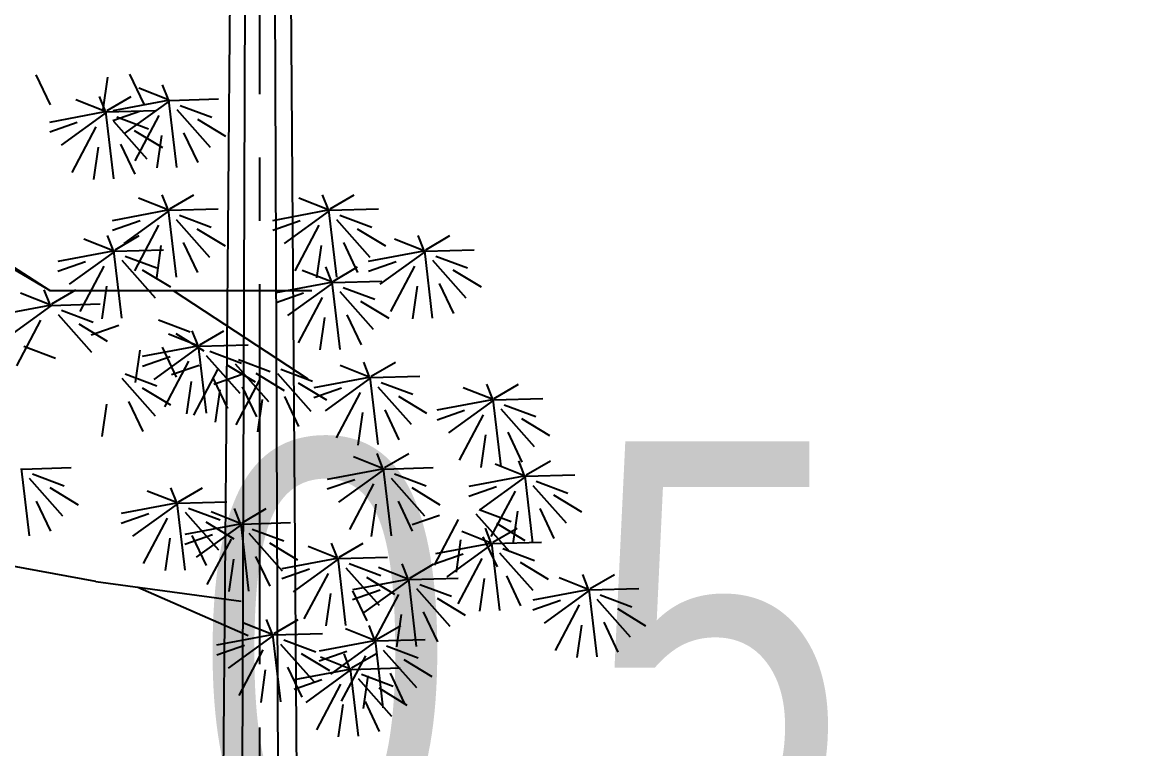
# Model space of a CAD drawing. Header units: metres. Extents: x 563371 to 571261, y 2062953 to 2068466.
# Drawn here: x 568614.109 to 568618.716, y 2065925.388 to 2065928.413 of the extents above; entities that cross this region are included whole.
import ezdxf

# ---------------------------------------------------------------- set-up
doc = ezdxf.new("R2010")
doc.units = ezdxf.units.M
doc.linetypes.add('CENTER2', pattern=[1.125, 0.75, -0.125, 0.125, -0.125])
doc.layers.get('0').update_dxf_attribs({"linetype": 'CONTINUOUS'})
doc.layers.get('DEFPOINTS').update_dxf_attribs({"linetype": 'CONTINUOUS'})
for name, color, linetype in [('1-CAY XANH', 7, 'CONTINUOUS'), ('Den', 7, 'CONTINUOUS'), ('ghichieudai', 7, 'CONTINUOUS'), ('MATCATDUONG', 8, 'CONTINUOUS')]:
    doc.layers.add(name, color=color, linetype=linetype)
doc.styles.add('ktcn', font='VHARIAL.ttf', dxfattribs={"width": 0.8})
doc.dimstyles.new('a', dxfattribs={"dimtxt": 1.75, "dimasz": 0.75, "dimexe": 0.7, "dimexo": 0, "dimgap": 0.75, "dimtad": 1, "dimzin": 0, "dimdsep": 46, "dimtxsty": 'ktcn', "dimblk": 'DOT', "dimcen": 0, "dimazin": 0, "dimtfac": 1, "dimtix": 1, "dimtofl": 0, "dimtmove": 0, "dimatfit": 3, "dimfxl": 1, "dimtolj": 1, "dimtzin": 0, "dimarcsym": 0})

# ---------------------------------------------------------------- blocks, each defined once
blk = doc.blocks.new('den2')
at = {"layer": 'Den', "color": 7}
for p, q in [((-0.451, 52.896), (-0.749, 18.16)), ((0.492, 52.861), (0.738, 18.16))]:
    blk.add_line(p, q, dxfattribs=at)
at = {"layer": 'Den', "color": 8}
for p, q in [((-0.24, 52.868), (-0.359, 18.16)), ((0.227, 52.881), (0.365, 18.16))]:
    blk.add_line(p, q, dxfattribs=at)
at = {"layer": 'Den', "color": 5, "linetype": 'CENTER2', "ltscale": 10}
blk.add_line((-0.004, 52.878), (-0.006, 18.16), dxfattribs=at)
blk = doc.blocks.new('ca')
at = {"layer": '1-CAY XANH', "color": 17}
for p, q in [((-0.601, 33.28), (-8.244, 28.361)), ((-8.244, 28.361), (-0.61, 32.847)), ((-8.244, 28.361), (-13.085, 28.361)), ((-10.524, 28.361), (-13.008, 26.727)), ((-9.091, 22.978), (-6.248, 23.504)), ((-9.091, 22.978), (-11.781, 22.618))]:
    blk.add_line(p, q, dxfattribs=at)
at = {"layer": '1-CAY XANH', "color": 3}
for p, q in [((-9.715, 32.363), (-9.978, 31.809)), ((-10.428, 31.907), (-10.326, 32.167)), ((-9.305, 32.311), (-9.219, 31.712)), ((-7.984, 32.353), (-8.246, 31.8)), ((-10.447, 31.883), (-9.889, 32.104)), ((-9.299, 31.693), (-9.745, 31.953)), ((-9.262, 31.693), (-9.16, 31.953)), ((-10.458, 31.88), (-11.361, 31.908)), ((-10.649, 31.789), (-11.235, 31.569)), ((-10.59, 30.641), (-10.444, 31.887)), ((-10.447, 31.868), (-9.616, 31.267)), ((-10.423, 31.88), (-9.403, 31.688)), ((-9.281, 31.669), (-8.723, 31.891)), ((-10.587, 31.711), (-11.204, 31.015)), ((-10.259, 31.604), (-9.814, 30.762)), ((-9.292, 31.666), (-10.195, 31.694)), ((-9.482, 31.576), (-10.068, 31.356)), ((-9.916, 31.682), (-9.405, 31.505)), ((-9.424, 30.427), (-9.278, 31.673)), ((-9.281, 31.654), (-8.45, 31.053)), ((-9.257, 31.666), (-8.237, 31.474)), ((-10.968, 31.536), (-11.488, 31.219)), ((-9.42, 31.497), (-10.037, 30.802)), ((-9.093, 31.39), (-8.648, 30.548)), ((-8.749, 31.469), (-8.239, 31.291)), ((-10.714, 31.283), (-10.976, 30.729)), ((-9.802, 31.322), (-10.322, 31.006)), ((-10.304, 31.231), (-10.218, 30.632)), ((-9.548, 31.069), (-9.81, 30.515)), ((-9.137, 31.018), (-9.051, 30.418)), ((-13.421, 29.874), (-13.868, 30.134)), ((-13.384, 29.874), (-13.282, 30.134)), ((-10.457, 29.874), (-10.903, 30.134)), ((-10.42, 29.874), (-10.318, 30.134)), ((-13.403, 29.85), (-12.845, 30.072)), ((-10.439, 29.85), (-9.881, 30.072)), ((-13.414, 29.847), (-14.317, 29.875)), ((-13.605, 29.757), (-14.191, 29.537)), ((-13.546, 28.608), (-13.4, 29.855)), ((-13.403, 29.835), (-12.572, 29.235)), ((-13.379, 29.847), (-12.359, 29.655)), ((-10.45, 29.847), (-11.353, 29.875)), ((-10.641, 29.757), (-11.226, 29.537)), ((-10.582, 28.608), (-10.436, 29.855)), ((-10.439, 29.835), (-9.608, 29.235)), ((-10.415, 29.847), (-9.395, 29.655)), ((-13.924, 29.503), (-14.444, 29.187)), ((-13.543, 29.679), (-14.16, 28.983)), ((-13.215, 29.571), (-12.77, 28.73)), ((-12.872, 29.65), (-12.361, 29.472)), ((-10.96, 29.503), (-11.48, 29.187)), ((-10.578, 29.679), (-11.195, 28.983)), ((-10.251, 29.571), (-9.806, 28.73)), ((-9.908, 29.65), (-9.397, 29.472)), ((-15.191, 29.117), (-15.638, 29.378)), ((-15.173, 29.094), (-14.615, 29.315)), ((-15.155, 29.117), (-15.052, 29.378)), ((-9.448, 29.117), (-9.895, 29.378)), ((-9.43, 29.094), (-8.872, 29.315)), ((-9.411, 29.117), (-9.309, 29.378)), ((-15.184, 29.09), (-16.087, 29.118)), ((-15.316, 27.851), (-15.171, 29.098)), ((-15.149, 29.09), (-14.129, 28.898)), ((-13.67, 29.25), (-13.932, 28.697)), ((-13.26, 29.199), (-13.174, 28.599)), ((-10.706, 29.25), (-10.968, 28.697)), ((-9.441, 29.09), (-10.344, 29.118)), ((-10.295, 29.199), (-10.21, 28.599)), ((-9.573, 27.851), (-9.427, 29.098)), ((-9.406, 29.09), (-8.386, 28.898)), ((-15.375, 29), (-15.961, 28.78)), ((-15.313, 28.922), (-15.93, 28.226)), ((-15.173, 29.078), (-14.342, 28.478)), ((-14.642, 28.893), (-14.132, 28.715)), ((-9.632, 29), (-10.218, 28.78)), ((-9.57, 28.922), (-10.187, 28.226)), ((-9.43, 29.078), (-8.599, 28.478)), ((-8.899, 28.893), (-8.389, 28.715)), ((-15.694, 28.747), (-16.214, 28.43)), ((-14.985, 28.814), (-14.54, 27.973)), ((-13.483, 28.539), (-13.929, 28.799)), ((-13.465, 28.515), (-12.907, 28.736)), ((-13.446, 28.539), (-13.344, 28.799)), ((-9.951, 28.747), (-10.471, 28.43)), ((-9.242, 28.814), (-8.797, 27.973)), ((-15.44, 28.493), (-15.703, 27.94)), ((-13.476, 28.511), (-14.379, 28.539)), ((-13.608, 27.272), (-13.462, 28.519)), ((-13.465, 28.499), (-12.633, 27.899)), ((-13.441, 28.511), (-12.421, 28.32)), ((-15.03, 28.442), (-14.944, 27.842)), ((-13.666, 28.421), (-14.252, 28.201)), ((-13.604, 28.343), (-14.221, 27.647)), ((-12.933, 28.314), (-12.423, 28.136)), ((-9.287, 28.442), (-9.201, 27.842)), ((-8.275, 28.116), (-8.721, 28.376)), ((-8.257, 28.092), (-7.699, 28.313)), ((-8.238, 28.116), (-8.136, 28.376)), ((-13.986, 28.168), (-14.506, 27.851)), ((-13.277, 28.235), (-12.832, 27.394)), ((-8.268, 28.089), (-9.171, 28.116)), ((-8.257, 28.077), (-7.426, 27.476)), ((-8.233, 28.089), (-7.213, 27.897)), ((-13.732, 27.914), (-13.994, 27.361)), ((-13.321, 27.863), (-13.235, 27.264)), ((-8.459, 27.998), (-9.044, 27.778)), ((-8.396, 27.92), (-9.013, 27.224)), ((-10.249, 27.82), (-10.835, 27.6)), ((-9.516, 27.713), (-9.006, 27.535)), ((-8.778, 27.745), (-9.298, 27.428)), ((-8.069, 27.812), (-7.624, 26.971)), ((-11.013, 27.359), (-11.459, 27.619)), ((-10.569, 27.567), (-11.089, 27.25)), ((-10.995, 27.335), (-10.436, 27.556)), ((-10.976, 27.359), (-10.874, 27.619)), ((-11.006, 27.332), (-11.909, 27.36)), ((-11.196, 27.242), (-11.782, 27.021)), ((-11.138, 26.093), (-10.992, 27.339)), ((-10.995, 27.32), (-10.163, 26.719)), ((-10.971, 27.332), (-9.951, 27.14)), ((-10.315, 27.313), (-10.577, 26.76)), ((-9.904, 27.262), (-9.818, 26.663)), ((-7.759, 27.331), (-8.345, 27.11)), ((-14.183, 26.78), (-14.629, 27.04)), ((-14.146, 26.78), (-14.044, 27.04)), ((-11.731, 27.086), (-12.317, 26.866)), ((-11.134, 27.163), (-11.751, 26.467)), ((-10.806, 27.056), (-10.362, 26.214)), ((-10.463, 27.135), (-9.953, 26.957)), ((-14.165, 26.756), (-13.607, 26.978)), ((-12.514, 26.908), (-13.1, 26.687)), ((-12.452, 26.829), (-13.069, 26.133)), ((-12.051, 26.832), (-12.571, 26.516)), ((-11.669, 27.007), (-12.286, 26.311)), ((-11.516, 26.988), (-12.036, 26.671)), ((-11.342, 26.9), (-10.897, 26.058)), ((-10.999, 26.979), (-10.488, 26.801)), ((-16.458, 26.367), (-16.905, 26.628)), ((-16.422, 26.367), (-16.32, 26.628)), ((-14.176, 26.753), (-15.079, 26.781)), ((-14.366, 26.663), (-14.952, 26.443)), ((-14.308, 25.514), (-14.162, 26.76)), ((-14.165, 26.741), (-13.333, 26.14)), ((-14.141, 26.753), (-13.121, 26.561)), ((-12.833, 26.654), (-13.353, 26.338)), ((-12.124, 26.722), (-11.679, 25.88)), ((-11.781, 26.801), (-11.27, 26.623)), ((-11.262, 26.735), (-11.524, 26.181)), ((-10.851, 26.683), (-10.765, 26.084)), ((-9.632, 26.819), (-10.218, 26.598)), ((-9.57, 26.74), (-10.187, 26.044)), ((-16.44, 26.344), (-15.882, 26.565)), ((-14.304, 26.584), (-14.921, 25.888)), ((-13.976, 26.477), (-13.532, 25.635)), ((-13.633, 26.556), (-13.123, 26.378)), ((-11.797, 26.579), (-12.059, 26.025)), ((-11.386, 26.528), (-11.3, 25.928)), ((-9.951, 26.565), (-10.471, 26.248)), ((-16.452, 26.34), (-17.354, 26.368)), ((-16.642, 26.25), (-17.228, 26.03)), ((-16.583, 25.101), (-16.438, 26.348)), ((-16.44, 26.328), (-15.609, 25.728)), ((-16.416, 26.34), (-15.396, 26.148)), ((-14.686, 26.409), (-15.206, 26.093)), ((-12.579, 26.401), (-12.841, 25.847)), ((-12.169, 26.349), (-12.083, 25.75)), ((-9.697, 26.312), (-9.96, 25.758)), ((-9.287, 26.26), (-9.201, 25.661)), ((-16.58, 26.172), (-17.197, 25.476)), ((-16.252, 26.064), (-15.807, 25.223)), ((-15.909, 26.143), (-15.399, 25.965)), ((-14.432, 26.156), (-14.694, 25.602)), ((-14.021, 26.105), (-13.935, 25.505)), ((-16.961, 25.997), (-17.481, 25.68)), ((-16.708, 25.743), (-16.97, 25.19)), ((-16.297, 25.692), (-16.211, 25.092)), ((-17.048, 24.955), (-17.494, 25.215)), ((-17.011, 24.955), (-16.909, 25.215)), ((-14.43, 25.088), (-14.876, 25.349)), ((-14.412, 25.065), (-13.854, 25.286)), ((-14.393, 25.088), (-14.291, 25.349)), ((-17.03, 24.931), (-16.471, 25.152)), ((-14.423, 25.061), (-15.326, 25.089)), ((-14.555, 23.822), (-14.409, 25.069)), ((-14.412, 25.049), (-13.58, 24.449)), ((-14.388, 25.061), (-13.368, 24.869)), ((-7.733, 25.061), (-8.636, 25.089)), ((-7.865, 23.822), (-7.719, 25.069)), ((-17.041, 24.928), (-17.944, 24.956)), ((-17.231, 24.838), (-17.817, 24.617)), ((-17.173, 23.689), (-17.027, 24.935)), ((-17.03, 24.916), (-16.198, 24.315)), ((-17.005, 24.928), (-15.985, 24.736)), ((-14.613, 24.971), (-15.199, 24.751)), ((-14.551, 24.893), (-15.168, 24.197)), ((-14.223, 24.785), (-13.779, 23.944)), ((-13.88, 24.864), (-13.37, 24.686)), ((-7.923, 24.971), (-8.509, 24.751)), ((-7.861, 24.893), (-8.478, 24.197)), ((-17.55, 24.584), (-18.071, 24.267)), ((-17.169, 24.759), (-17.786, 24.063)), ((-16.841, 24.652), (-16.397, 23.81)), ((-16.498, 24.731), (-15.988, 24.553)), ((-14.933, 24.718), (-15.453, 24.401)), ((-10.619, 24.456), (-11.065, 24.716)), ((-10.601, 24.433), (-10.043, 24.654)), ((-10.582, 24.456), (-10.48, 24.716)), ((-8.243, 24.718), (-8.763, 24.401)), ((-14.679, 24.464), (-14.941, 23.911)), ((-14.268, 24.413), (-14.182, 23.813)), ((-10.612, 24.429), (-11.515, 24.457)), ((-10.744, 23.19), (-10.598, 24.437)), ((-10.601, 24.417), (-9.769, 23.817)), ((-10.577, 24.429), (-9.557, 24.237)), ((-7.989, 24.464), (-8.251, 23.911)), ((-17.297, 24.331), (-17.559, 23.777)), ((-16.886, 24.279), (-16.8, 23.68)), ((-16.181, 24.311), (-16.767, 24.091)), ((-16.119, 24.233), (-16.736, 23.537)), ((-15.448, 24.204), (-14.938, 24.026)), ((-11.797, 24.068), (-12.243, 24.329)), ((-11.779, 24.045), (-11.221, 24.266)), ((-11.76, 24.068), (-11.658, 24.329)), ((-10.802, 24.339), (-11.388, 24.119)), ((-10.74, 24.261), (-11.357, 23.565)), ((-10.069, 24.232), (-9.559, 24.054)), ((-16.5, 24.058), (-17.02, 23.741)), ((-16.433, 23.708), (-16.879, 23.969)), ((-16.396, 23.708), (-16.294, 23.969)), ((-15.791, 24.125), (-15.346, 23.284)), ((-11.79, 24.041), (-12.693, 24.069)), ((-11.922, 22.802), (-11.776, 24.049)), ((-11.779, 24.029), (-10.948, 23.429)), ((-11.755, 24.041), (-10.735, 23.85)), ((-11.122, 24.086), (-11.642, 23.769)), ((-10.413, 24.153), (-9.968, 23.312)), ((-16.247, 23.804), (-16.509, 23.251)), ((-16.415, 23.685), (-15.857, 23.906)), ((-11.981, 23.951), (-12.566, 23.731)), ((-11.918, 23.873), (-12.535, 23.177)), ((-11.591, 23.765), (-11.146, 22.924)), ((-11.248, 23.844), (-10.737, 23.666)), ((-10.868, 23.832), (-11.13, 23.279)), ((-10.457, 23.781), (-10.371, 23.181)), ((-16.426, 23.681), (-17.329, 23.709)), ((-16.616, 23.591), (-17.202, 23.371)), ((-16.558, 22.442), (-16.412, 23.689)), ((-16.415, 23.669), (-15.583, 23.069)), ((-16.391, 23.681), (-15.371, 23.49)), ((-15.836, 23.753), (-15.75, 23.154)), ((-13.59, 23.431), (-14.036, 23.692)), ((-13.572, 23.408), (-13.014, 23.629)), ((-13.553, 23.431), (-13.451, 23.692)), ((-12.3, 23.698), (-12.82, 23.381)), ((-16.554, 23.513), (-17.171, 22.817)), ((-16.227, 23.405), (-15.782, 22.564)), ((-15.883, 23.484), (-15.373, 23.306)), ((-13.583, 23.404), (-14.486, 23.432)), ((-13.715, 22.165), (-13.569, 23.412)), ((-13.572, 23.392), (-12.741, 22.792)), ((-13.548, 23.404), (-12.528, 23.213)), ((-12.046, 23.444), (-12.308, 22.891)), ((-11.635, 23.393), (-11.55, 22.794)), ((-16.936, 23.338), (-17.456, 23.021)), ((-14.896, 23.044), (-15.343, 23.304)), ((-14.878, 23.02), (-14.32, 23.241)), ((-14.859, 23.044), (-14.757, 23.304)), ((-13.773, 23.314), (-14.359, 23.094)), ((-13.711, 23.236), (-14.328, 22.54)), ((-13.04, 23.207), (-12.53, 23.029)), ((-18.232, 22.851), (-18.679, 23.111)), ((-18.214, 22.827), (-17.656, 23.048)), ((-18.195, 22.851), (-18.093, 23.111)), ((-16.682, 23.084), (-16.944, 22.531)), ((-16.271, 23.033), (-16.185, 22.434)), ((-14.889, 23.017), (-15.792, 23.044)), ((-15.021, 21.778), (-14.875, 23.024)), ((-14.878, 23.005), (-14.047, 22.404)), ((-14.854, 23.017), (-13.834, 22.825)), ((-14.093, 23.061), (-14.613, 22.744)), ((-13.384, 23.128), (-12.939, 22.287)), ((-18.225, 22.824), (-19.128, 22.852)), ((-18.416, 22.733), (-19.002, 22.513)), ((-18.357, 21.585), (-18.211, 22.831)), ((-18.214, 22.812), (-17.383, 22.211)), ((-18.19, 22.824), (-17.17, 22.632)), ((-15.08, 22.926), (-15.666, 22.706)), ((-15.018, 22.848), (-15.635, 22.152)), ((-14.69, 22.741), (-14.245, 21.899)), ((-14.347, 22.819), (-13.836, 22.642)), ((-13.839, 22.807), (-14.101, 22.254)), ((-13.428, 22.756), (-13.342, 22.157)), ((-9.871, 22.873), (-11.909, 21.981)), ((-18.354, 22.655), (-18.971, 21.959)), ((-18.026, 22.548), (-17.581, 21.706)), ((-17.683, 22.626), (-17.172, 22.449)), ((-15.399, 22.673), (-15.919, 22.356)), ((-18.735, 22.48), (-19.255, 22.163)), ((-15.145, 22.42), (-15.407, 21.866)), ((-14.735, 22.368), (-14.649, 21.769)), ((-18.481, 22.227), (-18.744, 21.673)), ((-18.071, 22.175), (-17.985, 21.576)), ((-14.281, 21.908), (-14.728, 22.168)), ((-14.245, 21.908), (-14.142, 22.168)), ((-12.386, 22.019), (-12.833, 22.279)), ((-12.368, 21.995), (-11.81, 22.217)), ((-12.349, 22.019), (-12.247, 22.279)), ((-14.263, 21.884), (-13.705, 22.106)), ((-12.379, 21.992), (-13.282, 22.02)), ((-12.511, 20.753), (-12.365, 21.999)), ((-12.368, 21.98), (-11.537, 21.379)), ((-12.344, 21.992), (-11.324, 21.8)), ((-14.275, 21.881), (-15.177, 21.909)), ((-14.465, 21.791), (-15.051, 21.571)), ((-14.403, 21.712), (-15.02, 21.017)), ((-14.406, 20.642), (-14.261, 21.888)), ((-14.263, 21.869), (-13.432, 21.268)), ((-14.239, 21.881), (-13.219, 21.689)), ((-12.57, 21.902), (-13.156, 21.681)), ((-12.508, 21.823), (-13.125, 21.127)), ((-12.18, 21.716), (-11.735, 20.874)), ((-11.837, 21.795), (-11.326, 21.617)), ((-14.784, 21.537), (-15.304, 21.221)), ((-13.82, 21.382), (-14.267, 21.642)), ((-14.075, 21.605), (-13.63, 20.764)), ((-13.802, 21.358), (-13.244, 21.579)), ((-13.784, 21.382), (-13.681, 21.642)), ((-13.732, 21.684), (-13.222, 21.506)), ((-12.889, 21.648), (-13.409, 21.331)), ((-13.813, 21.355), (-14.716, 21.383)), ((-13.945, 20.116), (-13.8, 21.362)), ((-13.802, 21.343), (-12.971, 20.742)), ((-13.778, 21.355), (-12.758, 21.163)), ((-12.635, 21.395), (-12.897, 20.841)), ((-12.225, 21.343), (-12.139, 20.744)), ((-14.531, 21.284), (-14.793, 20.731)), ((-14.004, 21.265), (-14.59, 21.044)), ((-13.942, 21.186), (-14.559, 20.49)), ((-14.12, 21.233), (-14.034, 20.633)), ((-13.271, 21.158), (-12.761, 20.98)), ((-14.323, 21.011), (-14.843, 20.694)), ((-13.614, 21.079), (-13.169, 20.237)), ((-14.069, 20.758), (-14.332, 20.204)), ((-13.659, 20.706), (-13.573, 20.107))]:
    blk.add_line(p, q, dxfattribs=at)
blk = doc.blocks.new('_Dot')
at = {"color": 0, "linetype": 'ByBlock', "lineweight": -2}
blk.add_line((-0.5, 0), (-1, 0), dxfattribs=at)
at = {"color": 0, "linetype": 'ByBlock', "const_width": 0.5}
blk.add_lwpolyline([(-0.25, 0, 1), (0.25, 0, 1)], format="xyb", close=True, dxfattribs=at)
blk = doc.blocks.new('*D117')
at = {"layer": 'DEFPOINTS', "color": 0, "linetype": 'Continuous'}
for p in [(568615.1835, 2065924.6163, 0), (568617.1835, 2065924.6163, 0), (568617.1835, 2065924.1373)]:
    blk.add_point(p, dxfattribs=at)
at = {"layer": 'MATCATDUONG', "color": 0, "linetype": 'Continuous', "lineweight": -2}
for p, q in [((568615.1835, 2065924.6163), (568615.1835, 2065923.4373)), ((568617.1835, 2065924.6163), (568617.1835, 2065923.4373)), ((568614.4335, 2065924.1373), (568613.6835, 2065924.1373)), ((568617.9335, 2065924.1373), (568618.6835, 2065924.1373))]:
    blk.add_line(p, q, dxfattribs=at)
at = {"layer": 'MATCATDUONG', "color": 0, "linetype": 'Continuous', "lineweight": -2, "xscale": 0.75, "yscale": 0.75, "zscale": 0.75}
blk.add_blockref('_Dot', (568615.1835, 2065924.1373), dxfattribs=at)
at = {"layer": 'MATCATDUONG', "color": 0, "linetype": 'Continuous', "lineweight": -2, "xscale": 0.75, "yscale": 0.75, "zscale": 0.75, "rotation": 180}
blk.add_blockref('_Dot', (568617.1835, 2065924.1373), dxfattribs=at)
at = {"layer": 'MATCATDUONG', "color": 0, "linetype": 'Continuous', "insert": (568616.1835, 2065925.7808), "char_height": 1.75, "attachment_point": 5, "style": 'ktcn'}
blk.add_mtext('\\A1;0.5', dxfattribs=at)

msp = doc.modelspace()

# ---------------------------------------------------------------- wipeouts: each hides what was drawn before it
msp.add_wipeout([(568538.5548, 2065837.1158), (569134.3908, 2065836.3611), (569086.2233, 2065956.1498), (568779.0042, 2065956.6832), (568600.6017, 2065960.3155)]).dxf.layer = 'ghichieudai'

# ---------------------------------------------------------------- next in the draw order: block references
at = {"layer": 'Den', "color": 3, "linetype": 'Continuous', "extrusion": (3.31378e-12, 1.1371e-08, 1), "xscale": 0.2109375, "yscale": 0.2109375, "zscale": 0.2109375000000001}
msp.add_blockref('den2', (568615.0976, 2065920.9144, 0.0235), dxfattribs=at)
at = {"layer": 'MATCATDUONG', "color": 3, "linetype": 'Continuous', "extrusion": (3.31378e-12, 1.1371e-08, 1), "xscale": -0.2249999999767169, "yscale": 0.2250000000931323, "zscale": 0.2250000000000004}
msp.add_blockref('ca', (568612.3695, 2065920.9144, 0.0235), dxfattribs=at)

# ---------------------------------------------------------------- next in the draw order: dimensions: what is measured, and where the dimension line sits
at = {"layer": 'MATCATDUONG', "color": 7, "linetype": 'Continuous'}
dim = msp.add_linear_dim(base=(568617.1835, 2065924.1373, 0), p1=(568615.1835, 2065924.6163, 0), p2=(568617.1835, 2065924.6163, 0), dimstyle='a', override={"dimdec": 1, "dimlfac": 0.25}, dxfattribs=at)
dim.commit()
dim.dimension.update_dxf_attribs({"geometry": '*D117', "text_midpoint": (568616.1835, 2065925.7808, 0)})

doc.saveas('drawing.dxf')
